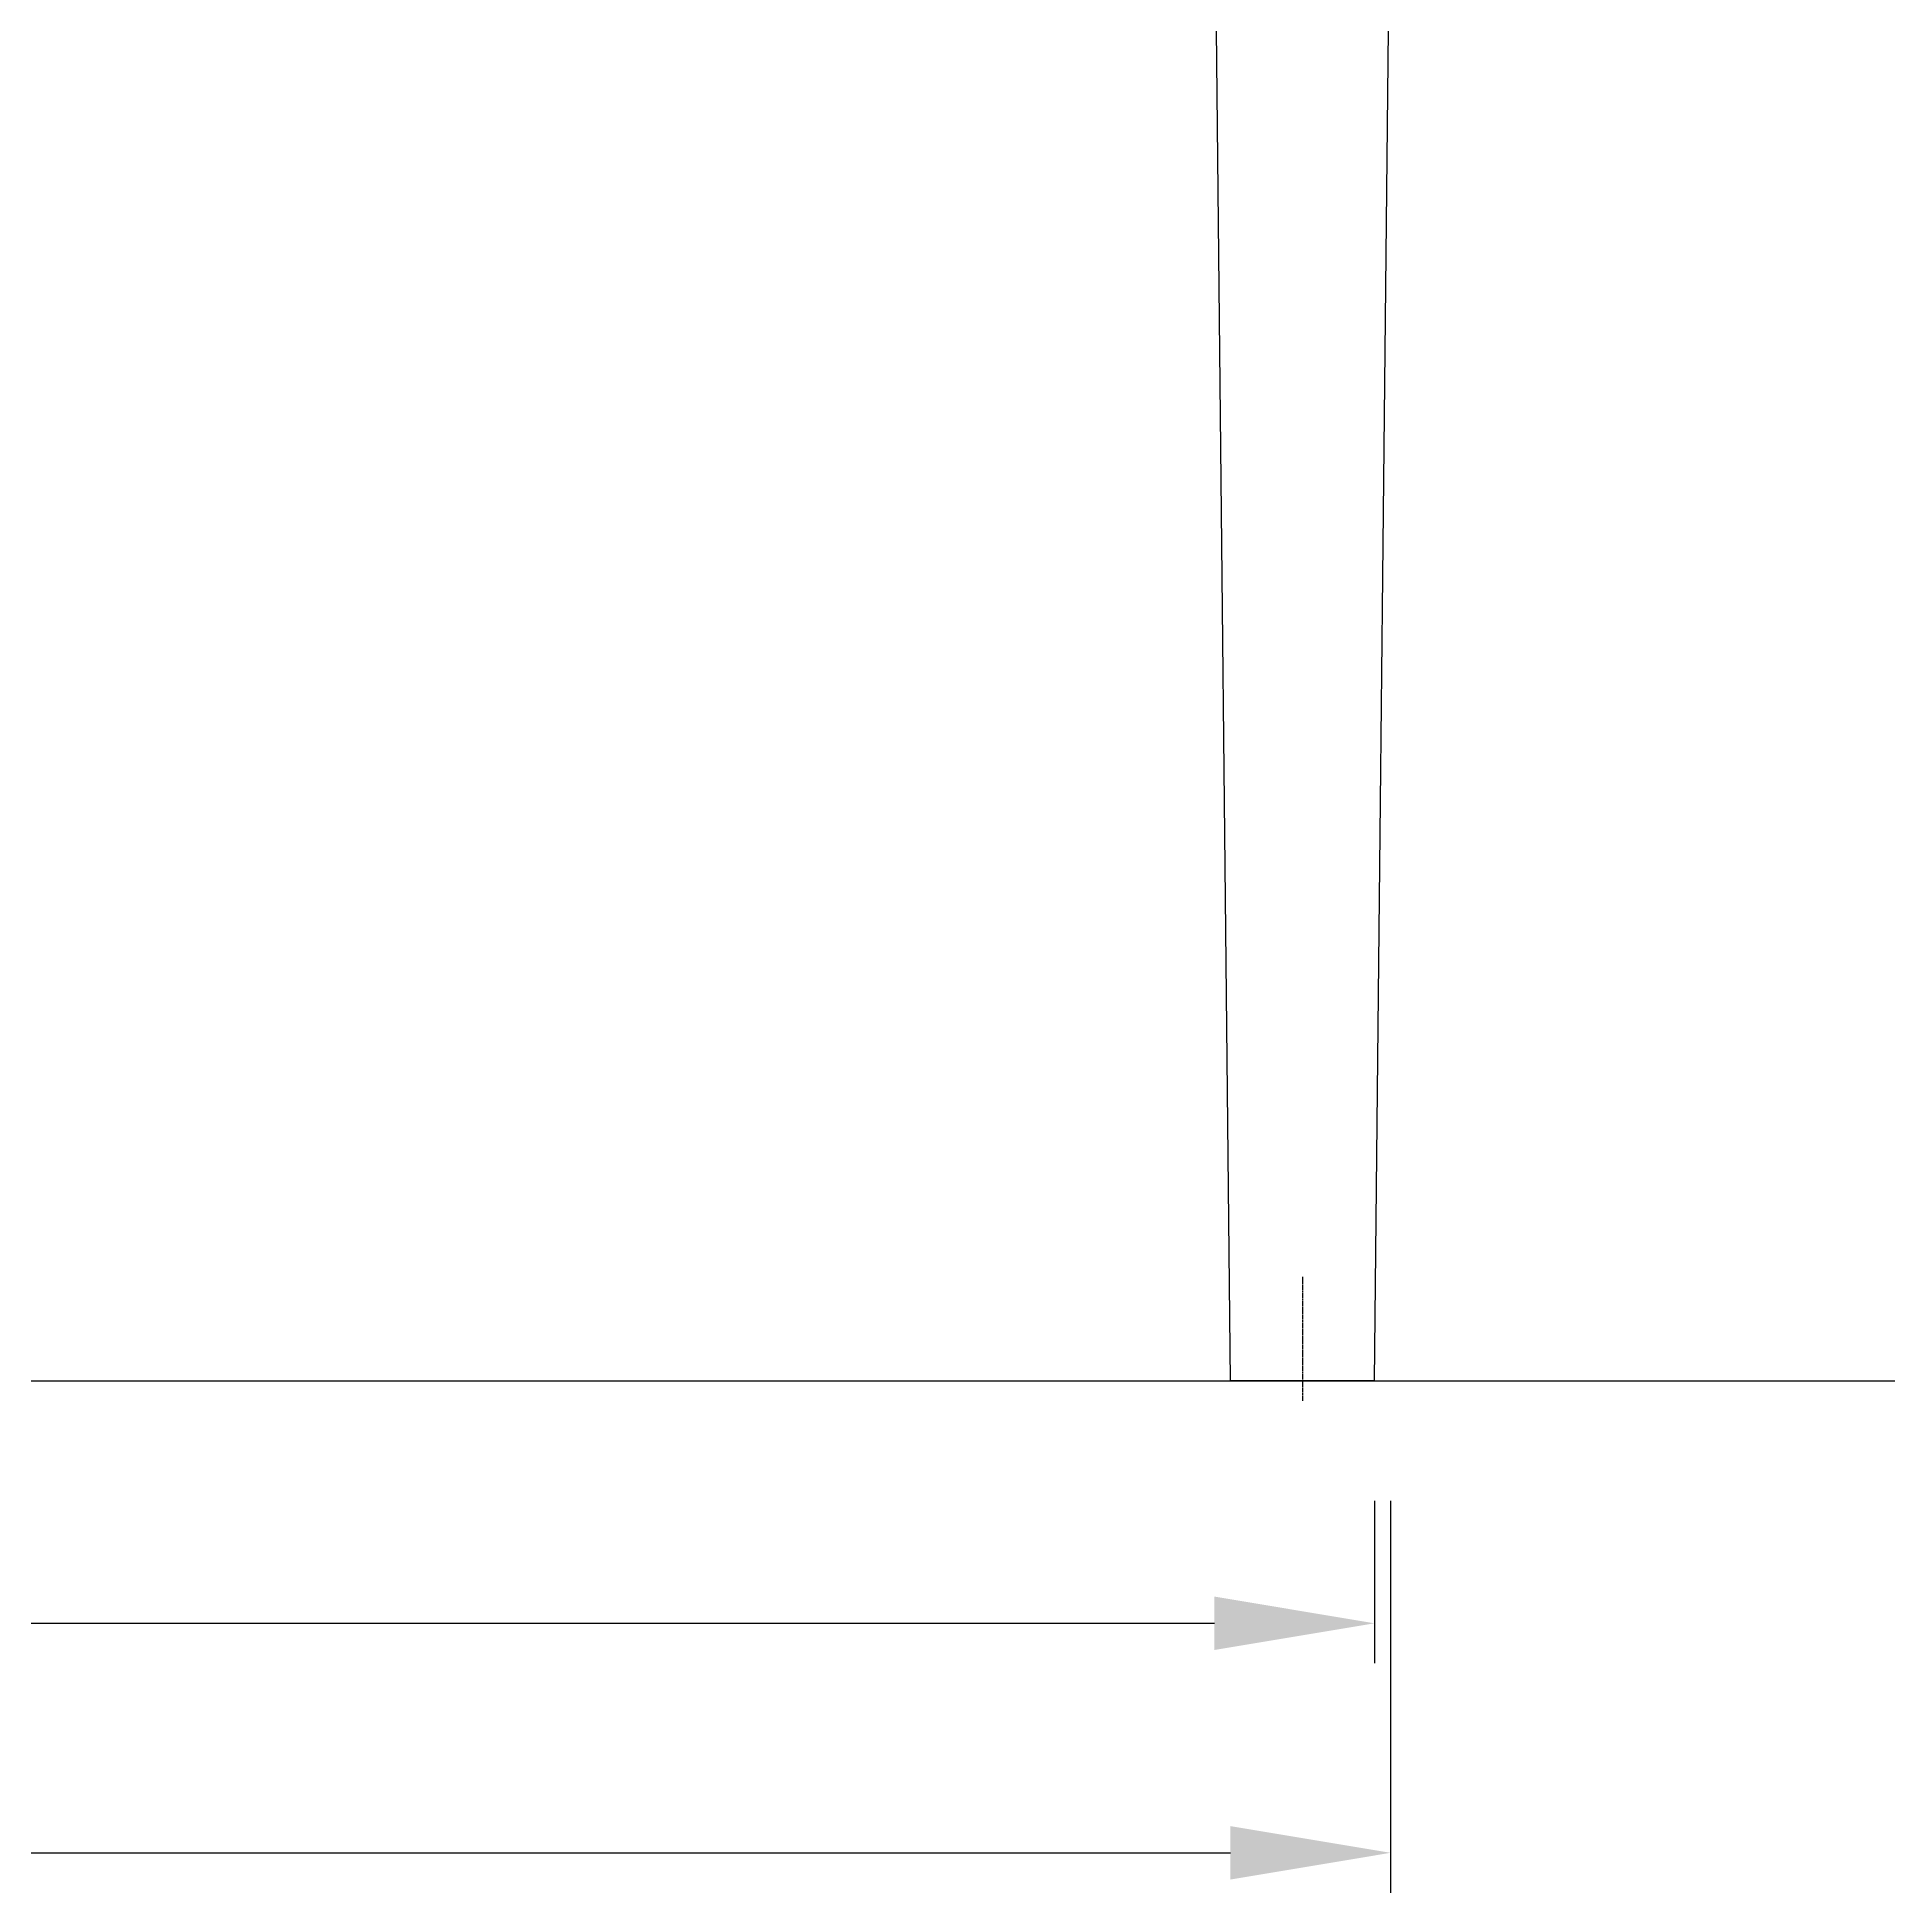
# Model space of a CAD drawing. Header units: millimetres. Extents: x 11004 to 31904, y 3085 to 7285.
# Drawn here: x 14066.3 to 14530.4, y 5882.5 to 6346.1 of the extents above; entities that cross this region are included whole.
import ezdxf

# ---------------------------------------------------------------- set-up
doc = ezdxf.new("R2010")
doc.units = ezdxf.units.MM
doc.header["$LTSCALE"] = 0.3
doc.linetypes.add('DashDot', pattern=[15, 9, -3, 0, -3])
doc.styles.add('SEACAD_Arial', font='arial.ttf', dxfattribs={"width": 0.8})
doc.dimstyles.new('ISO-25', dxfattribs={"dimtxt": 1.6, "dimasz": 2, "dimexe": 0.5, "dimexo": 1.5, "dimtad": 1, "dimdec": 0, "dimtxsty": 'SEACAD_Arial', "dimcen": 2, "dimadec": 0, "dimazin": 0, "dimtfac": 1, "dimtdec": 0, "dimtmove": 0, "dimatfit": 3, "dimfxl": 1, "dimarcsym": 0})

# ---------------------------------------------------------------- blocks, each defined once
blk = doc.blocks.new('*D143')
at = {"color": 0, "lineweight": -2, "transparency": 16777216}
for p, q in [((12603.95, 5980.45), (12603.95, 5882.53)), ((14404.47, 5980.45), (14404.47, 5882.53)), ((12643.95, 5892.53), (14364.47, 5892.53))]:
    blk.add_line(p, q, dxfattribs=at)
at = {"color": 0, "transparency": 16777216}
for points in [[(12643.95, 5899.2), (12643.95, 5885.86), (12603.95, 5892.53)], [(14364.47, 5899.2), (14364.47, 5885.86), (14404.47, 5892.53)]]:
    blk.add_solid(points, dxfattribs=at)
at = {"layer": 'Defpoints', "color": 0, "transparency": 16777216}
for p in [(12603.95, 6010.45), (14404.47, 6010.45), (14404.47, 5892.53)]:
    blk.add_point(p, dxfattribs=at)
at = {"color": 0, "transparency": 16777216, "insert": (13504.21, 5921.37), "char_height": 32, "attachment_point": 5, "style": 'SEACAD_Arial'}
blk.add_mtext('1800', dxfattribs=at)
blk = doc.blocks.new('*D169')
at = {"color": 0, "lineweight": -2, "transparency": 16777216}
for p, q in [((12607.95, 5980.45), (12607.95, 5939.87)), ((14400.47, 5980.45), (14400.47, 5939.87)), ((12647.95, 5949.87), (14360.47, 5949.87))]:
    blk.add_line(p, q, dxfattribs=at)
at = {"color": 0, "transparency": 16777216}
for points in [[(12647.95, 5956.54), (12647.95, 5943.2), (12607.95, 5949.87)], [(14360.47, 5956.54), (14360.47, 5943.2), (14400.47, 5949.87)]]:
    blk.add_solid(points, dxfattribs=at)
at = {"layer": 'Defpoints', "color": 0, "transparency": 16777216}
for p in [(12607.95, 6010.45), (14400.47, 6010.45), (14400.47, 5949.87)]:
    blk.add_point(p, dxfattribs=at)
at = {"color": 0, "transparency": 16777216, "insert": (13504.21, 5978.72), "char_height": 32, "attachment_point": 5, "style": 'SEACAD_Arial'}
blk.add_mtext('1793', dxfattribs=at)

msp = doc.modelspace()

# ---------------------------------------------------------------- linework, layer by layer
for p, q in [((14364.47, 6010.45), (14360.47, 6394.72)), ((14400.47, 6010.45), (14404.47, 6394.72)), ((14400.47, 6010.45), (14364.47, 6010.45)), ((14400.47, 6010.45), (14364.47, 6010.45))]:
    msp.add_line(p, q)
at = {"linetype": 'DashDot', "ltscale": 0.1}
msp.add_line((14382.47, 6036.46), (14382.47, 6005.46), dxfattribs=at)
at = {"color": 7, "linetype": 'Continuous'}
msp.add_line((12475.45, 6010.45), (14530.45, 6010.45), dxfattribs=at)

# ---------------------------------------------------------------- dimensions: what is measured, and where the dimension line sits
dim = msp.add_linear_dim(base=(14404.47, 5892.53), p1=(12603.95, 6010.45), p2=(14404.47, 6010.45), dimstyle='ISO-25', override={"dimrnd": 10})
dim.commit()
dim.dimension.update_dxf_attribs({"geometry": '*D143', "text_midpoint": (13504.21, 5921.37)})
dim = msp.add_linear_dim(base=(14400.47, 5949.87), p1=(12607.95, 6010.45), p2=(14400.47, 6010.45), dimstyle='ISO-25')
dim.commit()
dim.dimension.update_dxf_attribs({"geometry": '*D169', "text_midpoint": (13504.21, 5978.72)})

doc.saveas('drawing.dxf')
